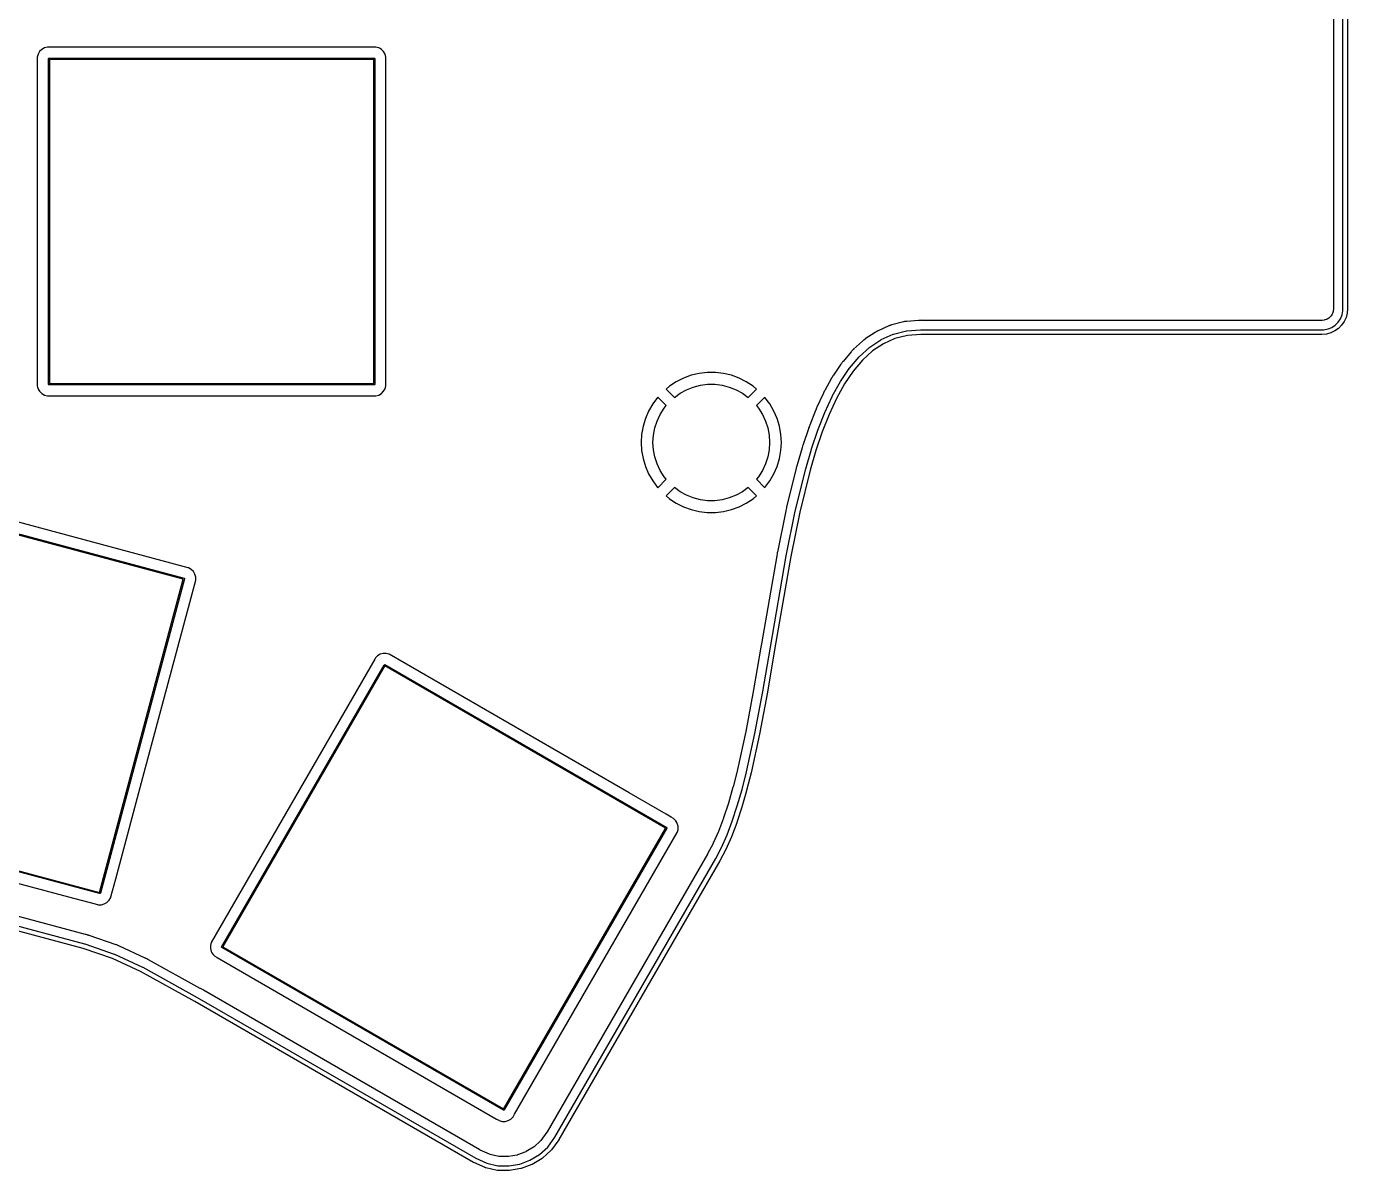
# Model space of a CAD drawing. Extents: x 112 to 247, y -121 to -26.
# Drawn here: x 189.9 to 246.6, y -121.4 to -72.4 of the extents above; entities that cross this region are included whole.
import ezdxf

# ---------------------------------------------------------------- set-up
doc = ezdxf.new("R2010")
doc.units = 0
doc.layers.add('BLACK', color=7, linetype='CONTINUOUS')

msp = doc.modelspace()

# ---------------------------------------------------------------- linework, layer by layer
at = {"layer": 'BLACK', "linetype": 'CONTINUOUS'}
for p, q in [((245.971164, -39.011104), (245.970274, -84.416962)), ((246.370773, -84.488992), (246.371665, -38.991171)), ((246.571666, -38.988935), (246.570773, -84.488992)), ((190.422416, -73.579312), (190.388308, -73.706608)), ((190.488308, -73.465186), (190.422416, -73.579312)), ((190.48831, -73.465183), (190.488308, -73.465186)), ((190.581491, -73.372002), (190.48831, -73.465183)), ((190.581494, -73.372), (190.581491, -73.372002)), ((190.69562, -73.306108), (190.581494, -73.372)), ((190.822916, -73.272), (190.69562, -73.306108)), ((190.9547, -73.272), (190.822916, -73.272)), ((204.9047, -73.272), (190.9547, -73.272)), ((204.968347, -73.289054), (204.9047, -73.272)), ((205.031995, -73.306108), (204.968347, -73.289054)), ((205.089058, -73.339054), (205.031995, -73.306108)), ((205.146122, -73.372), (205.089058, -73.339054)), ((205.239308, -73.465186), (205.146122, -73.372)), ((205.3052, -73.579314), (205.239308, -73.465186)), ((205.339308, -73.706608), (205.3052, -73.579314)), ((190.388308, -73.706608), (190.388308, -87.656608)), ((190.863808, -73.7725), (190.865711, -73.762933)), ((190.863808, -87.7225), (190.863808, -73.7725)), ((190.865711, -73.762933), (190.879241, -73.749403)), ((190.879241, -73.749403), (190.888808, -73.7475)), ((190.888808, -73.7475), (204.838808, -73.7475)), ((190.913808, -73.7975), (190.913808, -87.6975)), ((204.813808, -73.7975), (190.913808, -73.7975)), ((204.813808, -87.6975), (204.813808, -73.7975)), ((204.838808, -73.7475), (204.848375, -73.749403)), ((204.848375, -73.749403), (204.861905, -73.762933)), ((204.861905, -73.762933), (204.863808, -73.7725)), ((204.863808, -73.7725), (204.863808, -87.7225)), ((205.339308, -87.788392), (205.339308, -73.706608)), ((245.674316, -84.943627), (245.59512, -84.971337)), ((245.699334, -84.93158), (245.674316, -84.943627)), ((245.770381, -84.88694), (245.699334, -84.93158)), ((245.792092, -84.869627), (245.770381, -84.88694)), ((245.851421, -84.810299), (245.792092, -84.869627)), ((245.868733, -84.788591), (245.851421, -84.810299)), ((245.913374, -84.717548), (245.868733, -84.788591)), ((245.925423, -84.692528), (245.913374, -84.717548)), ((245.953136, -84.613327), (245.925423, -84.692528)), ((245.959314, -84.586256), (245.953136, -84.613327)), ((245.969492, -84.49592), (245.959314, -84.586256)), ((245.970272, -84.482037), (245.969492, -84.49592)), ((245.970274, -84.416962), (245.970272, -84.417006)), ((245.970272, -84.417006), (245.970272, -84.482037)), ((246.16985, -85.062706), (246.268344, -84.915301)), ((246.268344, -84.915301), (246.336188, -84.751513)), ((246.336188, -84.751513), (246.370774, -84.577636)), ((246.370773, -84.488994), (246.370773, -84.488992)), ((246.370773, -84.488995), (246.370773, -84.488994)), ((246.370774, -84.577636), (246.370773, -84.488995)), ((246.504436, -84.865214), (246.423402, -85.038991)), ((246.554062, -84.680006), (246.504436, -84.865214)), ((246.570773, -84.488993), (246.554062, -84.680006)), ((246.570773, -84.488992), (246.570773, -84.488993)), ((226.316519, -85.503185), (225.893089, -85.784772)), ((226.326003, -85.496206), (226.316519, -85.503185)), ((226.354099, -85.473398), (226.326003, -85.496206)), ((226.354106, -85.473394), (226.354099, -85.473398)), ((226.366624, -85.467802), (226.354106, -85.473394)), ((226.384701, -85.457844), (226.366624, -85.467802)), ((226.396111, -85.450256), (226.384701, -85.457844)), ((226.396114, -85.450255), (226.396111, -85.450256)), ((226.430417, -85.438694), (226.396114, -85.450255)), ((226.441386, -85.434407), (226.430417, -85.438694)), ((226.902426, -85.228465), (226.441386, -85.434407)), ((226.912232, -85.223554), (226.902426, -85.228465)), ((226.945637, -85.204931), (226.912232, -85.223554)), ((226.94564, -85.204929), (226.945637, -85.204931)), ((226.956938, -85.202083), (226.94564, -85.204929)), ((226.9772, -85.195064), (226.956938, -85.202083)), ((226.987828, -85.190317), (226.9772, -85.195064)), ((226.987836, -85.190314), (226.987828, -85.190317)), ((227.025603, -85.184285), (226.987836, -85.190314)), ((227.036344, -85.182079), (227.025603, -85.184285)), ((227.531872, -85.057244), (227.036344, -85.182079)), ((227.107372, -85.5772), (227.65812, -85.438454)), ((227.542992, -85.053882), (227.531872, -85.057244)), ((227.577497, -85.041656), (227.542992, -85.053882)), ((227.590752, -85.04061), (227.577497, -85.041656)), ((227.611278, -85.03724), (227.590752, -85.04061)), ((227.624178, -85.03399), (227.611278, -85.03724)), ((227.660773, -85.034539), (227.624178, -85.03399)), ((227.65812, -85.438454), (227.666413, -85.437212)), ((227.672384, -85.034169), (227.660773, -85.034539)), ((227.666413, -85.437212), (227.674684, -85.435734)), ((228.174771, -84.994532), (227.672384, -85.034169)), ((227.674684, -85.435734), (228.263415, -85.389284)), ((228.197101, -84.990694), (228.174771, -84.994532)), ((228.205386, -84.988474), (228.197101, -84.990694)), ((228.246682, -84.988474), (228.205386, -84.988474)), ((228.256434, -84.98809), (228.246682, -84.988474)), ((228.2976, -84.984842), (228.256434, -84.98809)), ((228.263415, -85.389284), (228.267355, -85.38936)), ((228.267355, -85.38936), (228.27128, -85.388974)), ((228.27128, -85.388974), (245.470773, -85.388974)), ((228.29761, -84.984842), (228.2976, -84.984842)), ((228.306026, -84.986401), (228.29761, -84.984842)), ((228.328602, -84.988474), (228.306026, -84.986401)), ((245.396242, -84.988474), (228.328602, -84.988474)), ((245.39627, -84.988472), (245.396242, -84.988474)), ((245.404893, -84.988472), (245.39627, -84.988472)), ((245.404894, -84.988472), (245.404893, -84.988472)), ((245.413105, -84.988472), (245.404894, -84.988472)), ((245.463816, -84.988473), (245.413105, -84.988472)), ((245.477699, -84.987694), (245.463816, -84.988473)), ((245.470773, -85.388974), (245.470775, -85.388974)), ((245.470775, -85.388974), (245.470776, -85.388974)), ((245.470776, -85.388974), (245.470776, -85.388973)), ((245.470776, -85.388973), (245.559417, -85.388976)), ((245.568049, -84.977516), (245.477699, -84.987694)), ((245.559417, -85.388976), (245.733295, -85.354393)), ((245.59512, -84.971337), (245.568049, -84.977516)), ((245.846993, -85.522644), (245.661783, -85.572266)), ((245.733295, -85.354393), (245.897084, -85.286553)), ((246.020771, -85.441613), (245.846993, -85.522644)), ((245.897084, -85.286553), (246.044491, -85.188062)), ((246.177839, -85.331637), (246.020771, -85.441613)), ((246.044491, -85.188062), (246.16985, -85.062706)), ((246.313422, -85.196056), (246.177839, -85.331637)), ((246.423402, -85.038991), (246.313422, -85.196056)), ((225.77905, -85.873686), (225.393233, -86.224274)), ((225.788707, -85.863879), (225.77905, -85.873686)), ((225.809315, -85.840484), (225.788707, -85.863879)), ((225.809316, -85.840482), (225.809315, -85.840484)), ((225.824921, -85.830104), (225.809316, -85.840482)), ((225.839633, -85.818633), (225.824921, -85.830104)), ((225.853499, -85.806034), (225.839633, -85.818633)), ((225.853507, -85.806029), (225.853499, -85.806034)), ((225.881228, -85.791743), (225.853507, -85.806029)), ((225.893089, -85.784772), (225.881228, -85.791743)), ((226.085958, -86.137488), (226.56302, -85.820235)), ((226.666813, -85.991398), (226.202997, -86.299841)), ((226.56302, -85.820235), (226.57037, -85.816326)), ((226.57037, -85.816326), (226.57761, -85.812198)), ((226.57761, -85.812198), (227.091016, -85.582865)), ((227.164655, -85.769017), (226.666813, -85.991398)), ((227.091016, -85.582865), (227.09923, -85.580124)), ((227.09923, -85.580124), (227.107372, -85.5772)), ((227.69881, -85.634451), (227.164655, -85.769017)), ((228.275217, -85.588974), (227.69881, -85.634451)), ((245.47077, -85.588974), (228.275217, -85.588974)), ((245.470773, -85.588974), (245.47077, -85.588974)), ((245.470887, -85.588962), (245.470773, -85.588974)), ((245.661783, -85.572266), (245.470887, -85.588962)), ((225.290895, -86.330187), (224.939994, -86.744046)), ((225.214483, -87.039601), (225.623034, -86.557749)), ((225.300613, -86.317061), (225.290895, -86.330187)), ((225.313948, -86.296322), (225.300613, -86.317061)), ((225.313953, -86.296316), (225.313948, -86.296322)), ((225.332653, -86.279323), (225.313953, -86.296316)), ((225.343835, -86.26775), (225.332653, -86.279323)), ((225.360172, -86.248482), (225.343835, -86.26775)), ((225.360175, -86.24848), (225.360172, -86.248482)), ((225.380449, -86.234437), (225.360175, -86.24848)), ((225.393233, -86.224274), (225.380449, -86.234437)), ((225.623034, -86.557749), (225.627701, -86.553228)), ((225.627701, -86.553228), (225.632057, -86.548411)), ((225.632057, -86.548411), (226.074082, -86.146748)), ((226.202997, -86.299841), (225.771375, -86.692052)), ((226.074082, -86.146748), (226.080119, -86.142257)), ((226.080119, -86.142257), (226.085958, -86.137488)), ((219.114085, -87.2225), (218.76698, -87.26307)), ((219.463531, -87.2225), (219.114085, -87.2225)), ((219.810636, -87.26307), (219.463531, -87.2225)), ((224.849317, -86.863587), (224.529569, -87.336388)), ((224.831076, -87.605481), (225.207922, -87.048251)), ((224.858708, -86.847112), (224.849317, -86.863587)), ((224.866389, -86.830859), (224.858708, -86.847112)), ((224.866398, -86.830847), (224.866389, -86.830859)), ((224.887056, -86.80648), (224.866398, -86.830847)), ((224.895184, -86.795765), (224.887056, -86.80648)), ((224.913075, -86.769312), (224.895184, -86.795765)), ((224.913082, -86.769304), (224.913075, -86.769312)), ((224.926656, -86.757533), (224.913082, -86.769304)), ((224.939994, -86.744046), (224.926656, -86.757533)), ((225.370546, -87.164796), (224.999253, -87.713812)), ((225.207922, -87.048251), (225.211391, -87.044071)), ((225.211391, -87.044071), (225.214483, -87.039601)), ((225.771375, -86.692052), (225.370546, -87.164796)), ((190.388308, -87.656608), (190.388308, -87.788392)), ((190.388308, -87.788392), (190.405362, -87.852039)), ((190.865711, -87.732067), (190.863808, -87.7225)), ((190.879241, -87.745597), (190.865711, -87.732067)), ((190.888808, -87.7475), (190.879241, -87.745597)), ((204.838808, -87.7475), (190.888808, -87.7475)), ((190.913808, -87.6975), (204.813808, -87.6975)), ((204.848375, -87.745597), (204.838808, -87.7475)), ((204.861905, -87.732067), (204.848375, -87.745597)), ((204.863808, -87.7225), (204.861905, -87.732067)), ((205.3052, -87.915686), (205.339308, -87.788392)), ((217.786269, -87.620019), (217.494288, -87.812057)), ((218.098547, -87.463185), (217.786269, -87.620019)), ((218.098553, -87.463183), (218.098547, -87.463185)), ((218.426938, -87.343661), (218.098553, -87.463183)), ((218.426941, -87.34366), (218.426938, -87.343661)), ((218.766978, -87.26307), (218.426941, -87.34366)), ((218.516266, -87.844859), (218.820355, -87.766782)), ((218.76698, -87.26307), (218.766978, -87.26307)), ((218.820355, -87.766782), (219.131832, -87.727433)), ((219.131832, -87.727433), (219.445784, -87.727433)), ((219.445784, -87.727433), (219.757261, -87.766782)), ((219.757261, -87.766782), (220.06135, -87.844859)), ((220.150674, -87.34366), (219.810636, -87.26307)), ((220.150677, -87.343661), (220.150674, -87.34366)), ((220.479062, -87.463183), (220.150677, -87.343661)), ((220.479068, -87.463185), (220.479062, -87.463183)), ((220.791346, -87.620019), (220.479068, -87.463185)), ((221.083327, -87.812057), (220.791346, -87.620019)), ((224.449829, -87.46645), (224.157542, -87.994746)), ((224.458519, -87.446944), (224.449829, -87.46645)), ((224.462404, -87.435706), (224.458519, -87.446944)), ((224.462408, -87.435699), (224.462404, -87.435706)), ((224.48369, -87.40423), (224.462408, -87.435699)), ((224.479336, -88.240412), (224.82641, -87.61309)), ((224.489473, -87.394798), (224.48369, -87.40423)), ((224.50787, -87.361547), (224.489473, -87.394798)), ((224.516127, -87.352982), (224.50787, -87.361547)), ((224.529569, -87.336388), (224.516127, -87.352982)), ((224.999253, -87.713812), (224.656101, -88.334045)), ((224.82641, -87.61309), (224.828949, -87.609405)), ((224.828949, -87.609405), (224.831076, -87.605481)), ((190.405362, -87.852039), (190.422416, -87.915687)), ((190.422416, -87.915687), (190.431699, -87.931765)), ((190.431699, -87.931765), (190.488308, -88.029814)), ((190.488308, -88.029814), (190.581494, -88.123)), ((190.581494, -88.123), (190.695622, -88.188892)), ((190.695622, -88.188892), (190.822916, -88.223)), ((190.822916, -88.223), (190.822918, -88.223)), ((190.822918, -88.223), (204.904698, -88.223)), ((204.904698, -88.223), (204.9047, -88.223)), ((204.9047, -88.223), (205.031994, -88.188892)), ((205.031994, -88.188892), (205.146122, -88.123)), ((205.146122, -88.123), (205.239308, -88.029814)), ((205.239308, -88.029814), (205.3052, -87.915686)), ((216.98678, -88.290868), (216.778097, -88.571177)), ((216.986784, -88.290863), (216.98678, -88.290868)), ((216.994955, -88.282202), (216.986784, -88.290863)), ((216.994956, -88.282201), (216.994955, -88.282202)), ((217.356598, -88.643843), (216.994956, -88.282201)), ((217.351627, -87.931764), (217.351626, -87.931765)), ((217.351626, -87.931765), (217.707312, -88.287451)), ((217.494288, -87.812057), (217.351627, -87.931764)), ((217.707312, -88.287451), (217.949241, -88.11168)), ((217.949241, -88.11168), (218.22436, -87.960432)), ((218.22436, -87.960432), (218.516266, -87.844859)), ((220.06135, -87.844859), (220.353256, -87.960432)), ((220.353256, -87.960432), (220.628375, -88.11168)), ((220.628375, -88.11168), (220.870302, -88.28745)), ((220.870302, -88.28745), (221.225988, -87.931765)), ((221.225987, -87.931764), (221.083327, -87.812057)), ((221.582658, -88.282202), (221.221017, -88.643842)), ((221.225988, -87.931765), (221.225987, -87.931764)), ((221.59084, -88.290874), (221.582658, -88.282202)), ((221.799518, -88.571177), (221.59084, -88.290874)), ((224.087621, -88.132761), (223.819665, -88.713174)), ((224.095377, -88.110699), (224.087621, -88.132761)), ((224.096996, -88.104182), (224.095377, -88.110699)), ((224.096998, -88.104177), (224.096996, -88.104182)), ((224.117883, -88.066428), (224.096998, -88.104177)), ((224.121961, -88.058378), (224.117883, -88.066428)), ((224.140039, -88.01922), (224.121961, -88.058378)), ((224.140047, -88.019208), (224.140039, -88.01922)), ((224.144343, -88.014048), (224.140047, -88.019208)), ((224.157542, -87.994746), (224.144343, -88.014048)), ((224.156688, -88.938659), (224.476045, -88.246908)), ((224.656101, -88.334045), (224.339511, -89.019804)), ((224.476045, -88.246908), (224.477891, -88.243761)), ((224.477891, -88.243761), (224.479336, -88.240412)), ((216.603363, -88.873829), (216.464953, -89.194699)), ((216.603369, -88.873816), (216.603363, -88.873829)), ((216.778097, -88.571177), (216.603369, -88.873816)), ((217.098041, -89.018116), (217.266266, -88.753037)), ((217.266266, -88.753037), (217.356598, -88.643843)), ((221.221017, -88.643842), (221.31135, -88.753037)), ((221.31135, -88.753037), (221.479575, -89.018116)), ((221.974246, -88.873816), (221.799518, -88.571177)), ((221.974252, -88.873829), (221.974246, -88.873816)), ((222.112662, -89.194699), (221.974252, -88.873829)), ((223.758299, -88.857161), (223.512068, -89.485901)), ((223.765036, -88.833008), (223.758299, -88.857161)), ((223.765449, -88.830611), (223.765036, -88.833008)), ((223.785314, -88.787579), (223.765449, -88.830611)), ((223.788191, -88.780829), (223.785314, -88.787579)), ((223.80547, -88.73671), (223.788191, -88.780829)), ((223.805473, -88.736704), (223.80547, -88.73671)), ((223.806911, -88.734754), (223.805473, -88.736704)), ((223.819665, -88.713174), (223.806911, -88.734754)), ((216.464953, -89.194699), (216.364724, -89.529488)), ((216.86735, -89.600775), (216.964367, -89.302189)), ((216.964367, -89.302189), (217.098041, -89.018116)), ((221.479575, -89.018116), (221.613249, -89.302189)), ((221.613249, -89.302189), (221.710266, -89.600775)), ((222.212891, -89.529488), (222.112662, -89.194699)), ((223.512068, -89.485901), (223.502533, -89.504212)), ((223.860572, -89.6943), (224.154366, -88.944108)), ((224.339511, -89.019804), (224.047676, -89.764994)), ((224.154366, -88.944108), (224.155712, -88.941465)), ((224.155712, -88.941465), (224.156688, -88.938659)), ((216.304043, -89.87363), (216.283724, -90.222496)), ((216.304044, -89.873619), (216.304043, -89.87363)), ((216.364722, -89.529497), (216.304044, -89.873619)), ((216.364724, -89.529488), (216.364722, -89.529497)), ((216.788808, -90.2225), (216.808521, -89.909167)), ((216.808521, -89.909167), (216.86735, -89.600775)), ((221.710266, -89.600775), (221.769095, -89.909167)), ((221.769095, -89.909167), (221.788808, -90.2225)), ((222.212893, -89.529497), (222.212891, -89.529488)), ((222.273571, -89.873619), (222.212893, -89.529497)), ((222.273572, -89.87363), (222.273571, -89.873619)), ((222.293892, -90.222496), (222.273572, -89.87363)), ((223.458015, -89.634353), (223.231241, -90.307113)), ((223.462487, -89.614196), (223.458015, -89.634353)), ((223.46362, -89.609612), (223.462487, -89.614196)), ((223.482165, -89.562255), (223.46362, -89.609612)), ((223.484205, -89.556652), (223.482165, -89.562255)), ((223.500451, -89.508457), (223.484205, -89.556652)), ((223.502533, -89.504212), (223.500451, -89.508457)), ((223.588459, -90.501207), (223.858925, -89.698824)), ((224.047676, -89.764994), (223.778605, -90.563238)), ((223.858925, -89.698824), (223.859915, -89.696625)), ((223.859915, -89.696625), (223.860572, -89.6943)), ((216.283724, -90.222496), (216.283724, -90.222503)), ((216.283724, -90.222503), (216.304043, -90.571369)), ((216.304043, -90.571369), (216.304044, -90.57138)), ((216.304044, -90.57138), (216.364722, -90.915502)), ((216.808521, -90.535833), (216.788808, -90.2225)), ((216.86735, -90.844225), (216.808521, -90.535833)), ((221.769095, -90.535833), (221.710266, -90.844225)), ((221.788808, -90.2225), (221.769095, -90.535833)), ((222.212893, -90.915502), (222.273571, -90.57138)), ((222.273571, -90.57138), (222.273572, -90.571369)), ((222.273572, -90.571369), (222.293892, -90.222503)), ((222.293892, -90.222503), (222.293892, -90.222496)), ((223.183352, -90.458926), (222.972841, -91.174727)), ((223.186052, -90.443631), (223.183352, -90.458926)), ((223.186325, -90.443685), (223.186052, -90.443631)), ((223.187892, -90.435714), (223.186325, -90.443685)), ((223.205039, -90.384846), (223.187892, -90.435714)), ((223.206497, -90.380227), (223.205039, -90.384846)), ((223.221645, -90.328721), (223.206497, -90.380227)), ((223.224934, -90.321295), (223.221645, -90.328721)), ((223.231241, -90.307113), (223.22468, -90.321182)), ((223.22468, -90.321182), (223.224934, -90.321295)), ((223.337859, -91.353055), (223.587283, -90.504935)), ((223.778605, -90.563238), (223.530363, -91.407338)), ((223.587283, -90.504935), (223.588017, -90.503117)), ((223.588017, -90.503117), (223.588459, -90.501207)), ((216.364722, -90.915502), (216.364724, -90.915511)), ((216.364724, -90.915511), (216.464953, -91.2503)), ((216.964367, -91.142811), (216.86735, -90.844225)), ((217.098041, -91.426884), (216.964367, -91.142811)), ((221.613249, -91.142811), (221.479575, -91.426884)), ((221.710266, -90.844225), (221.613249, -91.142811)), ((222.112662, -91.2503), (222.212891, -90.915511)), ((222.212891, -90.915511), (222.212893, -90.915502)), ((222.963572, -91.197605), (222.956482, -91.226398)), ((222.966528, -91.19004), (222.963572, -91.197605)), ((222.972841, -91.174727), (222.966474, -91.190019)), ((222.966474, -91.190019), (222.966528, -91.19004)), ((216.464953, -91.2503), (216.603363, -91.57117)), ((216.603363, -91.57117), (216.603369, -91.571183)), ((216.603369, -91.571183), (216.778097, -91.873822)), ((217.266266, -91.691963), (217.098041, -91.426884)), ((217.356596, -91.801154), (217.266266, -91.691963)), ((221.31135, -91.691963), (221.221017, -91.801156)), ((221.479575, -91.426884), (221.31135, -91.691963)), ((221.799518, -91.873822), (221.974246, -91.571183)), ((221.974246, -91.571183), (221.974252, -91.57117)), ((221.974252, -91.57117), (222.112662, -91.2503)), ((222.931532, -91.327705), (222.51939, -93.001244)), ((222.891696, -93.164318), (223.336697, -91.357356)), ((222.933726, -91.311287), (222.931532, -91.327705)), ((222.933784, -91.311297), (222.933726, -91.311287)), ((222.935039, -91.303267), (222.933784, -91.311297)), ((222.949706, -91.253399), (222.935039, -91.303267)), ((222.951141, -91.248085), (222.949706, -91.253399)), ((222.956482, -91.226398), (222.951141, -91.248085)), ((223.530363, -91.407338), (223.086381, -93.210163)), ((223.336697, -91.357356), (223.337442, -91.355247)), ((223.337442, -91.355247), (223.337859, -91.353055)), ((196.854395, -95.593627), (183.399925, -91.988513)), ((216.778097, -91.873822), (216.986775, -92.154125)), ((216.986775, -92.154125), (216.994956, -92.162796)), ((216.994956, -92.162796), (217.356596, -91.801154)), ((217.707311, -92.157547), (217.351626, -92.513233)), ((217.949241, -92.33332), (217.707311, -92.157547)), ((218.22436, -92.484568), (217.949241, -92.33332)), ((220.628375, -92.33332), (220.353256, -92.484568)), ((220.870303, -92.157548), (220.628375, -92.33332)), ((221.225988, -92.513233), (220.870303, -92.157548)), ((221.221017, -91.801156), (221.582657, -92.162797)), ((221.582657, -92.162797), (221.582659, -92.162796)), ((221.582659, -92.162796), (221.59083, -92.154136)), ((221.59083, -92.154136), (221.590841, -92.154123)), ((221.590841, -92.154123), (221.799518, -91.873822)), ((183.213208, -92.430757), (196.687874, -96.041282)), ((196.650784, -96.083107), (183.224415, -92.485523)), ((217.351626, -92.513233), (217.351627, -92.513234)), ((217.351627, -92.513234), (217.494292, -92.632945)), ((217.494292, -92.632945), (217.786269, -92.82498)), ((217.786269, -92.82498), (218.098547, -92.981814)), ((218.516266, -92.600141), (218.22436, -92.484568)), ((218.820355, -92.678218), (218.516266, -92.600141)), ((219.131832, -92.717567), (218.820355, -92.678218)), ((219.445784, -92.717567), (219.131832, -92.717567)), ((219.757261, -92.678218), (219.445784, -92.717567)), ((220.06135, -92.600141), (219.757261, -92.678218)), ((220.353256, -92.484568), (220.06135, -92.600141)), ((220.479068, -92.981814), (220.791346, -92.82498)), ((220.791346, -92.82498), (221.083317, -92.632949)), ((221.083317, -92.632949), (221.083318, -92.632948)), ((221.083318, -92.632948), (221.225987, -92.513234)), ((221.225987, -92.513234), (221.225988, -92.513233)), ((218.098547, -92.981814), (218.098553, -92.981816)), ((218.098553, -92.981816), (218.426938, -93.101338)), ((218.426938, -93.101338), (218.426941, -93.101339)), ((218.426941, -93.101339), (218.766979, -93.181929)), ((218.766979, -93.181929), (219.114084, -93.222499)), ((219.114084, -93.222499), (219.114085, -93.2225)), ((219.114085, -93.2225), (219.463531, -93.2225)), ((219.463531, -93.222499), (219.810635, -93.181929)), ((219.463531, -93.2225), (219.463531, -93.222499)), ((219.810635, -93.181929), (219.810637, -93.181929)), ((219.810637, -93.181929), (220.150674, -93.101339)), ((220.150674, -93.101339), (220.150677, -93.101338)), ((220.150677, -93.101338), (220.479062, -92.981816)), ((220.479062, -92.981816), (220.479068, -92.981814)), ((222.484525, -93.156346), (222.124281, -94.926635)), ((222.485951, -93.140579), (222.484525, -93.156346)), ((222.486163, -93.140603), (222.485951, -93.140579)), ((222.487059, -93.132524), (222.486163, -93.140603)), ((222.499772, -93.080899), (222.487059, -93.132524)), ((222.500878, -93.07598), (222.499772, -93.080899)), ((222.511484, -93.023863), (222.500878, -93.07598)), ((222.50216, -95.078138), (222.890803, -93.16829)), ((222.514132, -93.016176), (222.511484, -93.023863)), ((222.51939, -93.001244), (222.513931, -93.016106)), ((222.513931, -93.016106), (222.514132, -93.016176)), ((223.086381, -93.210163), (222.698424, -95.116641)), ((222.890803, -93.16829), (222.891404, -93.166338)), ((222.891404, -93.166338), (222.891696, -93.164318)), ((222.094523, -95.084421), (221.439435, -98.854156)), ((221.821383, -98.995465), (222.501628, -95.080959)), ((222.698424, -95.116641), (222.018471, -99.029464)), ((222.095276, -95.070898), (222.094523, -95.084421)), ((222.095996, -95.070949), (222.095276, -95.070898)), ((222.096563, -95.06284), (222.095996, -95.070949)), ((222.107914, -95.007057), (222.096563, -95.06284)), ((222.108572, -95.003568), (222.107914, -95.007057)), ((222.118321, -94.947473), (222.108572, -95.003568)), ((222.120745, -94.939721), (222.118321, -94.947473)), ((222.124281, -94.926635), (222.120057, -94.939506)), ((222.120057, -94.939506), (222.120745, -94.939721)), ((222.501628, -95.080959), (222.502012, -95.07957)), ((222.502012, -95.07957), (222.50216, -95.078138)), ((196.874586, -95.599037), (196.854395, -95.593626)), ((196.854395, -95.593626), (196.854395, -95.593627)), ((196.874591, -95.599039), (196.874586, -95.599037)), ((196.988714, -95.664927), (196.874591, -95.599039)), ((196.988719, -95.664931), (196.988714, -95.664927)), ((197.081901, -95.758113), (196.988719, -95.664931)), ((193.0532, -109.509476), (196.650784, -96.083107)), ((196.705551, -96.0719), (193.095026, -109.546565)), ((194.974116, -104.370897), (197.181903, -96.131322)), ((196.687874, -96.041282), (196.696622, -96.045596)), ((196.696622, -96.045596), (196.70619, -96.062167)), ((196.706188, -96.062171), (196.705551, -96.0719)), ((196.70619, -96.062167), (196.706188, -96.062171)), ((197.081905, -95.758118), (197.081901, -95.758113)), ((197.147795, -95.872243), (197.081905, -95.758118)), ((197.147795, -95.872244), (197.147795, -95.872243)), ((197.147795, -95.872245), (197.147795, -95.872244)), ((197.181904, -95.999538), (197.147795, -95.872245)), ((197.181903, -96.068779), (197.181904, -95.999538)), ((197.181903, -96.131322), (197.181903, -96.068779)), ((221.414119, -99.000899), (221.10183, -100.824238)), ((221.414405, -98.998196), (221.414119, -99.000899)), ((221.426681, -98.927557), (221.414405, -98.998196)), ((221.426732, -98.92726), (221.426681, -98.927557)), ((221.438799, -98.856804), (221.426732, -98.92726)), ((221.439435, -98.854156), (221.438799, -98.856804)), ((221.495887, -100.895903), (221.821341, -98.995704)), ((222.018471, -99.029467), (221.692893, -100.930396)), ((221.821341, -98.995704), (221.821374, -98.995582)), ((221.821374, -98.995582), (221.821383, -98.995465)), ((222.018471, -99.029464), (222.018471, -99.029467)), ((204.857978, -99.50945), (197.84439, -111.657338)), ((204.857979, -99.509449), (204.857978, -99.50945)), ((204.88528, -99.462159), (204.857979, -99.509449)), ((204.978464, -99.368975), (204.88528, -99.462159)), ((204.978467, -99.368973), (204.978464, -99.368975)), ((205.092593, -99.303081), (204.978467, -99.368973)), ((205.219889, -99.268973), (205.092593, -99.303081)), ((205.219891, -99.268972), (205.219889, -99.268973)), ((205.35167, -99.268972), (205.219891, -99.268972)), ((205.351673, -99.268972), (205.35167, -99.268972)), ((205.46853, -99.300284), (205.351673, -99.268972)), ((205.478971, -99.303082), (205.46853, -99.300284)), ((215.766019, -105.242313), (205.47897, -99.303082)), ((205.47897, -99.303082), (205.478971, -99.303082)), ((198.28913, -111.838027), (205.264131, -99.756973)), ((205.294931, -99.803624), (198.344932, -111.841376)), ((205.264131, -99.756973), (205.270562, -99.749639)), ((205.270562, -99.749639), (205.289044, -99.744687)), ((205.289044, -99.744687), (205.298281, -99.747822)), ((217.332684, -106.753624), (205.294931, -99.803624)), ((205.298281, -99.747822), (217.379335, -106.722823)), ((221.101495, -100.826111), (220.767576, -102.610682)), ((221.10183, -100.824238), (221.101495, -100.826111)), ((221.159795, -102.692092), (221.495887, -100.895903)), ((221.692622, -100.931906), (221.356104, -102.730368)), ((221.692688, -100.93114), (221.692622, -100.931906)), ((221.692893, -100.930396), (221.692688, -100.93114)), ((220.766835, -102.614337), (220.410189, -104.247136)), ((220.767576, -102.610682), (220.766835, -102.614337)), ((220.799556, -104.341341), (221.159795, -102.692092)), ((221.355507, -102.733316), (220.994585, -104.385691)), ((221.355683, -102.731813), (221.355507, -102.733316)), ((221.356104, -102.730368), (221.355683, -102.731813)), ((193.753284, -108.927109), (194.974116, -104.370897)), ((220.409213, -104.251264), (220.220903, -104.99104)), ((220.410189, -104.247136), (220.409213, -104.251264)), ((220.607068, -105.097531), (220.799556, -104.341341)), ((220.993798, -104.38902), (220.800521, -105.148311)), ((220.994056, -104.387323), (220.993798, -104.38902)), ((220.994585, -104.385691), (220.994056, -104.387323)), ((217.357567, -106.161194), (215.766019, -105.242313)), ((220.219924, -104.994655), (220.022243, -105.683501)), ((220.220903, -104.99104), (220.219924, -104.994655)), ((220.404516, -105.803351), (220.607068, -105.097531)), ((220.799731, -105.151228), (220.596242, -105.860311)), ((220.800004, -105.149738), (220.799731, -105.151228)), ((220.800521, -105.148311), (220.800004, -105.149738)), ((179.626831, -105.911892), (193.0532, -109.509476)), ((220.020889, -105.68791), (219.814198, -106.318674)), ((220.022243, -105.683501), (220.020889, -105.68791)), ((220.191064, -106.454748), (220.404516, -105.803351)), ((220.59515, -105.863867), (220.38041, -106.519194)), ((220.595554, -105.862043), (220.59515, -105.863867)), ((220.596242, -105.860311), (220.595554, -105.862043)), ((179.403027, -106.395962), (191.733133, -109.699803)), ((193.064408, -109.564243), (179.589743, -105.953718)), ((217.567059, -106.282144), (217.357567, -106.161194)), ((217.56706, -106.282144), (217.567059, -106.282144)), ((217.674149, -106.343973), (217.56706, -106.282144)), ((217.674151, -106.343975), (217.674149, -106.343973)), ((217.767332, -106.437154), (217.674151, -106.343975)), ((217.767334, -106.437156), (217.767332, -106.437154)), ((217.767335, -106.437158), (217.767334, -106.437156)), ((217.807987, -106.50757), (217.767335, -106.437158)), ((219.812318, -106.323998), (219.596655, -106.893164)), ((219.814198, -106.318674), (219.812318, -106.323998)), ((219.966019, -107.048673), (220.191064, -106.454748)), ((210.382683, -118.791376), (217.332684, -106.753624)), ((217.388486, -106.756973), (210.413486, -118.838027)), ((210.858227, -119.018712), (217.833227, -106.937659)), ((217.379335, -106.722823), (217.386669, -106.729254)), ((217.386669, -106.729254), (217.391621, -106.747736)), ((217.391621, -106.747736), (217.388486, -106.756973)), ((217.833227, -106.551287), (217.807987, -106.50757)), ((217.867335, -106.678581), (217.833227, -106.551287)), ((217.833227, -106.937659), (217.838714, -106.917182)), ((217.838714, -106.917182), (217.867336, -106.810365)), ((217.867336, -106.810365), (217.867335, -106.678581)), ((219.594039, -106.899529), (219.370024, -107.40427)), ((219.596655, -106.893164), (219.594039, -106.899529)), ((219.728941, -107.582851), (219.966019, -107.048673)), ((220.378894, -106.523488), (220.152056, -107.122145)), ((220.37949, -106.521283), (220.378894, -106.523488)), ((220.38041, -106.519194), (220.37949, -106.521283)), ((219.366385, -107.411776), (219.129125, -107.862014)), ((219.370024, -107.40427), (219.366385, -107.411776)), ((219.478719, -108.057686), (219.728941, -107.582851)), ((220.149946, -107.127279), (219.910378, -107.667065)), ((220.15082, -107.124637), (220.149946, -107.127279)), ((220.152056, -107.122145), (220.15082, -107.124637)), ((219.126811, -107.866208), (212.248064, -119.780068)), ((212.581974, -120.002718), (219.478719, -108.057686)), ((219.652883, -108.156027), (212.752719, -120.106982)), ((219.129125, -107.862014), (219.126811, -107.866208)), ((219.653682, -108.154262), (219.652883, -108.156027)), ((219.654749, -108.152646), (219.653682, -108.154262)), ((219.907444, -107.673119), (219.654749, -108.152646)), ((219.908716, -107.669994), (219.907444, -107.673119)), ((219.910378, -107.667065), (219.908716, -107.669994)), ((183.031142, -109.206565), (192.415377, -111.721067)), ((192.459773, -111.318334), (183.205862, -108.838753)), ((193.54624, -109.699805), (193.753284, -108.927109)), ((192.360438, -111.913402), (182.979952, -109.399905)), ((191.733133, -109.699803), (192.87164, -110.004865)), ((193.074141, -109.564881), (193.064408, -109.564243)), ((193.090712, -109.555314), (193.074141, -109.564881)), ((193.095026, -109.546565), (193.090712, -109.555314)), ((193.378193, -109.940595), (193.471378, -109.84741)), ((193.471378, -109.84741), (193.53727, -109.733281)), ((193.53727, -109.733281), (193.54624, -109.699805)), ((192.87164, -110.004865), (192.871654, -110.004869)), ((192.871654, -110.004869), (192.877691, -110.006486)), ((192.877691, -110.006486), (192.877692, -110.006487)), ((192.877692, -110.006487), (193.004986, -110.040595)), ((193.004986, -110.040595), (193.004988, -110.040595)), ((193.004988, -110.040595), (193.136769, -110.040595)), ((193.136769, -110.040595), (193.13677, -110.040595)), ((193.13677, -110.040595), (193.136771, -110.040595)), ((193.136771, -110.040595), (193.264064, -110.006487)), ((193.264064, -110.006487), (193.378193, -109.940595)), ((192.483691, -111.322289), (192.459773, -111.318334)), ((192.488216, -111.322588), (192.483691, -111.322289)), ((192.488218, -111.322588), (192.488216, -111.322588)), ((192.488221, -111.322589), (192.488218, -111.322588)), ((192.521949, -111.334056), (192.488221, -111.322589)), ((192.531099, -111.337167), (192.521949, -111.334056)), ((192.538916, -111.33954), (192.531099, -111.337167)), ((192.582679, -111.351267), (192.538916, -111.33954)), ((192.582683, -111.351269), (192.582679, -111.351267)), ((192.586615, -111.353539), (192.582683, -111.351269)), ((192.608693, -111.363548), (192.586615, -111.353539)), ((193.768898, -111.758014), (192.608693, -111.363548)), ((193.616576, -112.340485), (192.360438, -111.913402)), ((192.415377, -111.721067), (192.418473, -111.722232)), ((192.418473, -111.722232), (192.421685, -111.722983)), ((192.421685, -111.722983), (193.686, -112.152846)), ((193.686, -112.152846), (193.690848, -112.155045)), ((193.690848, -112.155045), (193.695875, -112.156801)), ((193.695875, -112.156801), (194.902775, -112.7164)), ((193.787544, -111.762776), (193.768898, -111.758014)), ((193.795473, -111.764157), (193.787544, -111.762776)), ((193.804567, -111.76574), (193.795473, -111.764157)), ((193.83417, -111.779466), (193.804567, -111.76574)), ((193.846413, -111.784369), (193.83417, -111.779466)), ((193.847195, -111.784635), (193.846413, -111.784369)), ((193.877306, -111.794873), (193.847195, -111.784635)), ((193.877308, -111.794874), (193.877306, -111.794873)), ((193.877309, -111.794875), (193.877308, -111.794874)), ((193.891669, -111.804479), (193.877309, -111.794875)), ((193.908445, -111.813904), (193.891669, -111.804479)), ((195.017043, -112.327924), (193.908445, -111.813904)), ((197.844389, -111.657341), (197.810281, -111.784635)), ((197.810281, -111.784635), (197.810281, -111.916418)), ((197.810281, -111.916418), (197.844389, -112.043714)), ((197.84439, -111.657338), (197.844389, -111.657341)), ((197.844389, -112.043714), (197.877335, -112.100777)), ((197.877335, -112.100777), (197.910281, -112.157841)), ((197.910281, -112.157841), (198.003467, -112.251027)), ((198.285995, -111.847264), (198.28913, -111.838027)), ((198.290947, -111.865746), (198.285995, -111.847264)), ((198.298281, -111.872178), (198.290947, -111.865746)), ((210.379335, -118.847178), (198.298281, -111.872178)), ((198.344932, -111.841376), (210.382683, -118.791376)), ((194.815417, -112.896347), (193.616576, -112.340485)), ((194.902775, -112.7164), (194.905838, -112.718204)), ((194.905838, -112.718204), (194.909108, -112.719614)), ((194.909108, -112.719614), (197.24592, -114.012029)), ((195.039312, -112.335771), (195.017043, -112.327924)), ((195.045271, -112.337251), (195.039312, -112.335771)), ((195.045275, -112.337252), (195.045271, -112.337251)), ((195.04528, -112.337254), (195.045275, -112.337252)), ((195.057516, -112.344021), (195.04528, -112.337254)), ((195.083525, -112.358405), (195.057516, -112.344021)), ((195.091374, -112.362389), (195.083525, -112.358405)), ((195.131022, -112.380773), (195.091374, -112.362389)), ((195.131024, -112.380774), (195.131022, -112.380773)), ((195.13574, -112.384714), (195.131024, -112.380774)), ((195.155226, -112.398062), (195.13574, -112.384714)), ((197.375316, -113.625921), (195.155226, -112.398062)), ((198.003467, -112.251027), (198.097806, -112.305494)), ((198.097806, -112.305494), (210.084521, -119.226027)), ((197.148327, -114.186604), (194.815417, -112.896347)), ((197.387868, -113.631969), (197.375316, -113.625921)), ((197.390706, -113.633145), (197.387868, -113.631969)), ((197.442779, -113.663208), (197.390706, -113.633145)), ((197.444763, -113.664329), (197.442779, -113.663208)), ((197.497412, -113.693448), (197.444763, -113.664329)), ((197.49987, -113.695263), (197.497412, -113.693448)), ((197.511534, -113.702903), (197.49987, -113.695263)), ((209.372332, -120.550616), (197.511534, -113.702903)), ((209.098731, -121.08605), (197.148327, -114.186604)), ((197.24592, -114.012029), (197.24668, -114.012553)), ((197.24668, -114.012553), (197.247521, -114.012934)), ((197.247521, -114.012934), (209.194461, -120.910379)), ((210.388572, -118.850313), (210.379335, -118.847178)), ((210.407054, -118.845361), (210.388572, -118.850313)), ((210.413486, -118.838027), (210.407054, -118.845361)), ((210.084521, -119.226027), (210.174529, -119.277993)), ((210.174529, -119.277993), (210.198645, -119.291917)), ((210.198645, -119.291917), (210.198649, -119.291919)), ((210.198649, -119.291919), (210.325943, -119.326027)), ((210.325943, -119.326027), (210.325945, -119.326027)), ((210.325945, -119.326027), (210.457725, -119.326027)), ((210.457725, -119.326027), (210.457727, -119.326027)), ((210.457727, -119.326027), (210.585021, -119.291919)), ((210.585021, -119.291919), (210.69915, -119.226027)), ((210.69915, -119.226027), (210.792335, -119.132841)), ((210.792335, -119.132841), (210.858227, -119.018713)), ((210.858227, -119.018713), (210.858227, -119.018712)), ((212.241449, -119.790324), (211.984605, -120.148518)), ((212.248064, -119.780068), (212.241449, -119.790324)), ((212.278118, -120.426474), (212.581974, -120.002718)), ((209.383189, -120.55619), (209.372332, -120.550616)), ((209.784699, -120.737969), (209.383189, -120.55619)), ((211.331728, -120.635768), (210.982109, -120.764005)), ((211.352597, -120.625818), (211.331728, -120.635768)), ((211.669654, -120.43651), (211.352597, -120.625818)), ((211.689728, -120.421585), (211.669654, -120.43651)), ((211.967477, -120.167801), (211.689728, -120.421585)), ((211.920627, -120.753119), (212.278118, -120.426474)), ((211.984605, -120.148518), (211.967477, -120.167801)), ((212.420749, -120.567065), (212.048051, -120.907606)), ((212.421293, -120.566459), (212.420749, -120.567065)), ((212.421632, -120.566249), (212.421293, -120.566459)), ((212.427722, -120.559307), (212.421632, -120.566249)), ((212.433855, -120.552487), (212.427722, -120.559307)), ((212.434022, -120.552128), (212.433855, -120.552487)), ((212.434562, -120.551514), (212.434022, -120.552128)), ((212.747384, -120.115253), (212.434562, -120.551514)), ((212.749848, -120.110987), (212.747384, -120.115253)), ((212.752719, -120.106982), (212.749848, -120.110987)), ((209.103215, -121.088082), (209.098731, -121.08605)), ((209.107486, -121.090546), (209.103215, -121.088082)), ((209.596527, -121.311953), (209.107486, -121.090546)), ((209.194461, -120.910379), (209.669491, -121.125443)), ((209.669491, -121.125443), (210.142411, -121.229585)), ((209.809174, -120.746106), (209.784699, -120.737969)), ((210.176611, -120.82702), (209.809174, -120.746106)), ((210.201458, -120.829908), (210.176611, -120.82702)), ((210.57069, -120.835328), (210.201458, -120.829908)), ((210.593738, -120.83351), (210.57069, -120.835328)), ((210.960637, -120.769758), (210.593738, -120.83351)), ((210.61391, -121.236506), (211.075707, -121.156265)), ((210.982109, -120.764005), (210.960637, -120.769758)), ((211.075707, -121.156265), (211.515753, -120.994861)), ((211.593415, -121.179405), (211.136129, -121.347133)), ((211.515753, -120.994861), (211.920627, -120.753119)), ((211.601783, -121.175365), (211.593415, -121.179405)), ((211.610244, -121.171381), (211.601783, -121.175365)), ((212.031862, -120.919642), (211.610244, -121.171381)), ((212.032172, -120.919412), (212.031862, -120.919642)), ((212.032353, -120.919347), (212.032172, -120.919412)), ((212.039989, -120.913635), (212.032353, -120.919347)), ((212.047627, -120.907991), (212.039989, -120.913635)), ((212.04774, -120.907837), (212.047627, -120.907991)), ((212.048051, -120.907606), (212.04774, -120.907837)), ((209.597302, -121.312215), (209.596527, -121.311953)), ((209.597626, -121.312442), (209.597302, -121.312215)), ((209.606327, -121.315276), (209.597626, -121.312442)), ((209.615092, -121.318249), (209.606327, -121.315276)), ((209.615491, -121.318261), (209.615092, -121.318249)), ((209.616265, -121.318514), (209.615491, -121.318261)), ((210.1093, -121.427086), (209.616265, -121.318514)), ((210.109683, -121.427131), (210.1093, -121.427086)), ((210.10986, -121.427208), (210.109683, -121.427131)), ((210.119265, -121.428273), (210.10986, -121.427208)), ((210.128766, -121.429406), (210.119265, -121.428273)), ((210.128957, -121.429371), (210.128766, -121.429406)), ((210.129338, -121.429415), (210.128957, -121.429371)), ((210.620339, -121.436622), (210.129338, -121.429415)), ((210.142411, -121.229585), (210.61391, -121.236506)), ((210.629614, -121.435846), (210.620339, -121.436622)), ((210.638926, -121.435157), (210.629614, -121.435846)), ((211.118812, -121.351773), (210.638926, -121.435157)), ((211.127452, -121.349379), (211.118812, -121.351773)), ((211.136129, -121.347133), (211.127452, -121.349379))]:
    msp.add_line(p, q, dxfattribs=at)

doc.saveas('drawing.dxf')
